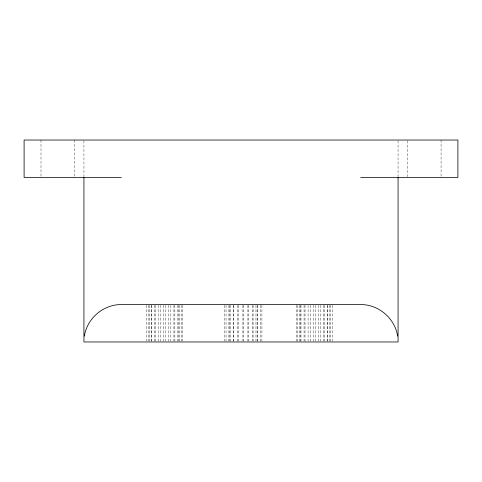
<?xml version="1.0" encoding="UTF-8"?>
<svg xmlns="http://www.w3.org/2000/svg" width="482" height="482" viewBox="0 0 482 482"><rect width="100%" height="100%" fill="white"/><g stroke="black" fill="none" stroke-linecap="round" stroke-linejoin="round"><path stroke-width="0.36" stroke-dasharray="2.41 1.81" d="M441.072 140.027L441.072 176.677M407.417 140.78L407.417 176.677M398.066 140.78L398.066 176.677M332.291 305.323L332.291 341.22M330.754 305.323L330.754 341.22M329.212 305.323L329.212 341.22M327.676 305.323L327.676 341.22M327.531 305.323L327.531 341.22M324.452 305.323L324.452 341.22M323.5 305.323L323.5 341.22M320.422 305.323L320.422 341.22M318.283 305.323L318.283 341.22M315.204 305.323L315.204 341.22M313.3 305.323L313.3 341.22M310.221 305.323L310.221 341.22M308.088 305.323L308.088 341.22M305.01 305.323L305.01 341.22M304.058 305.323L304.058 341.22M300.979 305.323L300.979 341.22M300.834 305.323L300.834 341.22M299.298 305.323L299.298 341.22M297.755 305.323L297.755 341.22M296.219 305.323L296.219 341.22M261.901 305.323L261.901 341.22M260.358 305.323L260.358 341.22M257.496 305.323L257.496 341.22M257.135 305.323L257.135 341.22M255.96 305.323L255.96 341.22M253.104 305.323L253.104 341.22M252.737 305.323L252.737 341.22M248.706 305.323L248.706 341.22M247.893 305.323L247.893 341.22M243.488 305.323L243.488 341.22M242.91 305.323L242.91 341.22M238.512 305.323L238.512 341.22M237.692 305.323L237.692 341.22M233.668 305.323L233.668 341.22M233.294 305.323L233.294 341.22M230.444 305.323L230.444 341.22M229.263 305.323L229.263 341.22M228.902 305.323L228.902 341.22M226.04 305.323L226.04 341.22M224.504 305.323L224.504 341.22M182.702 305.323L182.702 341.22M181.166 305.323L181.166 341.22M179.623 305.323L179.623 341.22M178.087 305.323L178.087 341.22M177.942 305.323L177.942 341.22M174.864 305.323L174.864 341.22M173.912 305.323L173.912 341.22M170.833 305.323L170.833 341.22M168.7 305.323L168.7 341.22M165.621 305.323L165.621 341.22M163.717 305.323L163.717 341.22M160.639 305.323L160.639 341.22M158.5 305.323L158.5 341.22M155.421 305.323L155.421 341.22M154.469 305.323L154.469 341.22M151.39 305.323L151.39 341.22M151.246 305.323L151.246 341.22M149.709 305.323L149.709 341.22M148.167 305.323L148.167 341.22M146.63 305.323L146.63 341.22M83.934 140.78L83.934 176.677M74.583 140.027L74.583 176.677M40.988 140.027L40.988 176.677"/><path stroke-width="0.72" d="M84.392 336.123C86.971 318.427 103.455 304.347 121.331 304.576L360.669 304.576C378.545 304.347 395.029 318.427 397.608 336.123M121.331 177.424L24.1 177.424L24.1 140.027L457.9 140.027L457.9 177.424L360.669 177.424M398.066 177.424L398.066 341.973L83.934 341.973L83.934 177.424"/></g></svg>
